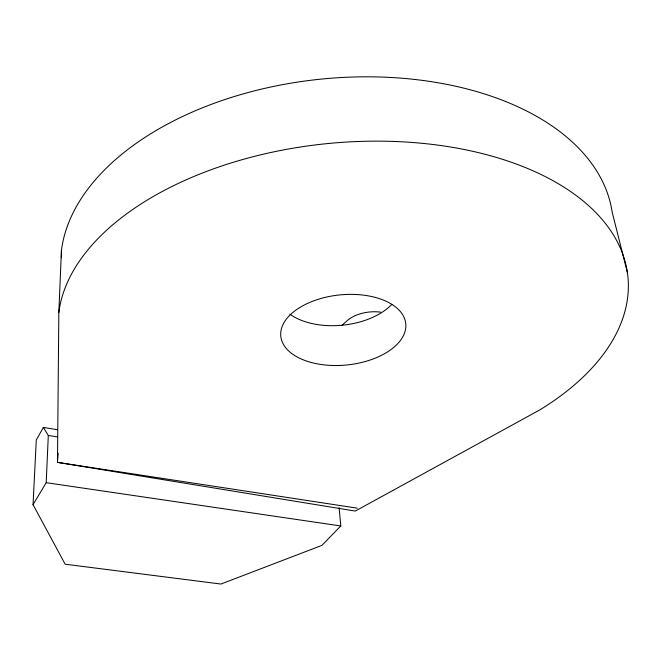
<?xml version="1.0" encoding="UTF-8"?>
<svg xmlns="http://www.w3.org/2000/svg" width="661" height="661" viewBox="0 0 661 661"><rect width="100%" height="100%" fill="white"/><g stroke="black" fill="none" stroke-linecap="round" stroke-linejoin="round"><path stroke-width="0.99" d="M58.837 312.38A286.122 162.358 -5.7 0 1 465.319 149.725A286.122 162.358 -5.7 0 1 539.632 410.01L355.279 511.077L57.482 462.37L58.837 312.38L61.432 250.56A277.248 166.787 -5.9 0 1 334.987 77.932A277.248 166.787 -5.9 0 1 612.169 212.107L627.421 272.729M61.349 257.782L61.432 250.56M57.482 462.37L57.846 453.19L57.482 462.37L357.337 508.16M33.05 504.657L46.196 482.679L48.303 435.45L43.337 427.444L36.289 440.011L33.05 504.657L65.166 564.205L220.923 584.043L321.907 545.383L340.795 525.966L339.126 507.673M341.696 325.609L347.017 320.783A28.745 16.087 -6.4 0 1 380.587 312.132M46.196 482.679L340.795 525.966M48.303 435.45L57.474 436.913M43.337 427.444L57.565 429.724M391.899 304.308A61.523 35.901 -5.8 0 1 289.815 314.115M302.556 359.559A62.803 35.207 -5.7 0 0 404.788 332.276A62.803 35.207 -5.7 0 0 322.411 298.07A62.803 35.207 -5.7 0 0 302.556 359.559"/></g></svg>
